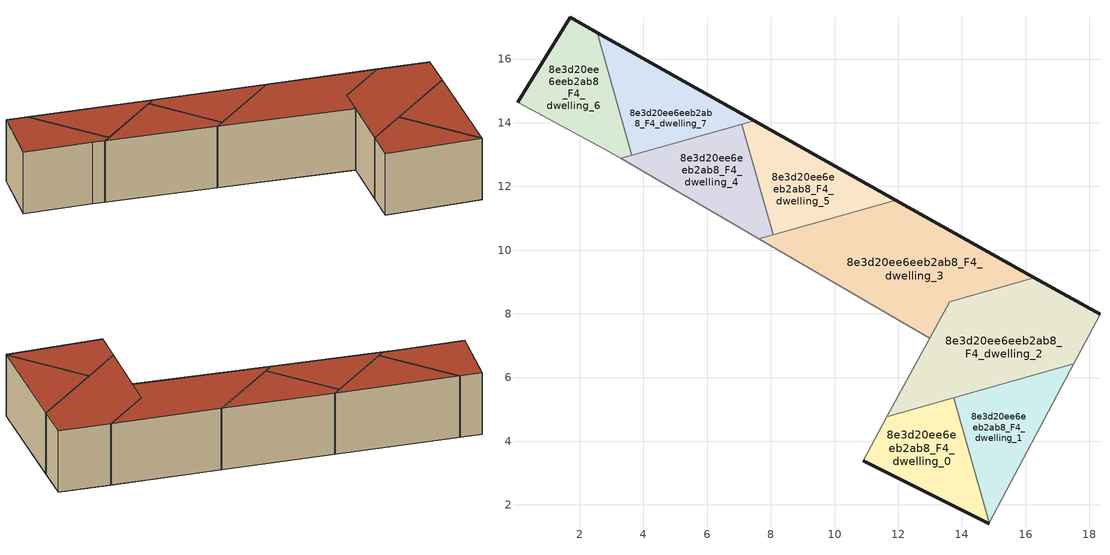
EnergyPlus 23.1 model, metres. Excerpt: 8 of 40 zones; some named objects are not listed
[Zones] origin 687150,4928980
8e3d20ee6eeb2ab8_F4_dwelling_0
 floor to 8e3d20ee6eeb2ab8_F3_dwelling_0 (EU_floor_Construction): 14.85,1.42 14.86,1.43 13.75,5.36 11.65,4.77 10.9,3.39 z12
 wall outside (EU_wall_Construction): 14.85,1.42 10.9,3.39 z12:15
 wall adiabatic (EU_wall_Construction): 14.86,1.43 14.85,1.42 / 10.9,3.39 11.65,4.77 z12:15
 wall to 8e3d20ee6eeb2ab8_F4_dwelling_1 (EU_wall_Construction): 13.75,5.36 14.86,1.43 z12:15
 wall to 8e3d20ee6eeb2ab8_F4_dwelling_2 (EU_wall_Construction): 11.65,4.77 13.75,5.36 z12:15
 roof outside (EU_roof_Construction): 13.75,5.36 14.86,1.43 14.85,1.42 10.9,3.39 11.65,4.77 z15
8e3d20ee6eeb2ab8_F4_dwelling_1
 floor to 8e3d20ee6eeb2ab8_F3_dwelling_1 (EU_floor_Construction): 14.86,1.43 17.51,6.43 13.75,5.36 z12
 wall adiabatic (EU_wall_Construction): 17.51,6.43 14.86,1.43 z12:15
 wall to 8e3d20ee6eeb2ab8_F4_dwelling_2 (EU_wall_Construction): 13.75,5.36 17.51,6.43 z12:15
 roof outside (EU_roof_Construction): 17.51,6.43 14.86,1.43 13.75,5.36 z15
8e3d20ee6eeb2ab8_F4_dwelling_2
 floor to 8e3d20ee6eeb2ab8_F3_dwelling_2 (EU_floor_Construction): 17.51,6.43 18.33,7.99 16.28,9.14 13.62,8.39 11.65,4.77 z12
 wall outside (EU_wall_Construction): 16.28,9.14 18.33,7.99 z12:15
 wall adiabatic (EU_wall_Construction): 11.65,4.77 12.99,7.23 / 18.33,7.99 17.51,6.43 z12:15
 wall to 8e3d20ee6eeb2ab8_F4_dwelling_3 (EU_wall_Construction): 12.99,7.24 13.62,8.39 16.28,9.14 z12:15
 roof outside (EU_roof_Construction): 18.33,7.99 17.51,6.43 11.65,4.77 13.62,8.39 16.28,9.14 z15
8e3d20ee6eeb2ab8_F4_dwelling_3
 floor to 8e3d20ee6eeb2ab8_F3_dwelling_3 (EU_floor_Construction): 16.27,9.14 11.93,11.57 7.63,10.35 12.99,7.24 13.62,8.39 z12
 wall outside (EU_wall_Construction): 11.93,11.57 16.27,9.14 z12:15
 wall adiabatic (EU_wall_Construction): 12.99,7.24 7.63,10.35 z12:15
 wall to 8e3d20ee6eeb2ab8_F4_dwelling_5 (EU_wall_Construction): 8.07,10.48 11.93,11.57 z12:15
 wall to 8e3d20ee6eeb2ab8_F4_dwelling_4 (EU_wall_Construction): 7.63,10.35 8.07,10.48 z12:15
 roof outside (EU_roof_Construction): 16.27,9.14 13.62,8.39 12.99,7.24 7.63,10.35 11.93,11.57 z15
8e3d20ee6eeb2ab8_F4_dwelling_4
 floor to 8e3d20ee6eeb2ab8_F3_dwelling_4 (EU_floor_Construction): 8.07,10.48 7.08,13.96 3.28,12.88 7.63,10.35 z12
 wall adiabatic (EU_wall_Construction): 7.63,10.35 3.28,12.88 z12:15
 wall to 8e3d20ee6eeb2ab8_F4_dwelling_5 (EU_wall_Construction): 7.08,13.96 8.07,10.48 z12:15
 wall to 8e3d20ee6eeb2ab8_F4_dwelling_7 (EU_wall_Construction): 3.64,12.98 7.08,13.96 z12:15
 wall to 8e3d20ee6eeb2ab8_F4_dwelling_6 (EU_wall_Construction): 3.28,12.88 3.64,12.98 z12:15
 roof outside (EU_roof_Construction): 7.08,13.96 8.07,10.48 7.63,10.35 3.28,12.88 z15
8e3d20ee6eeb2ab8_F4_dwelling_5
 floor to 8e3d20ee6eeb2ab8_F3_dwelling_5 (EU_floor_Construction): 11.93,11.57 7.48,14.07 7.08,13.96 8.07,10.48 z12
 wall outside (EU_wall_Construction): 7.48,14.07 11.93,11.57 z12:15
 wall to 8e3d20ee6eeb2ab8_F4_dwelling_7 (EU_wall_Construction): 7.09,13.96 7.48,14.07 z12:15
 roof outside (EU_roof_Construction): 11.93,11.57 8.07,10.48 7.08,13.96 7.48,14.07 z15
8e3d20ee6eeb2ab8_F4_dwelling_6
 floor to 8e3d20ee6eeb2ab8_F3_dwelling_6 (EU_floor_Construction): 3.64,12.98 2.55,16.83 1.7,17.31 0.05,14.65 2.79,13.17 3.28,12.88 z12
 wall outside (EU_wall_Construction): 0.05,14.65 1.7,17.31 2.55,16.83 z12:15
 wall adiabatic (EU_wall_Construction): 3.28,12.88 2.79,13.17 0.05,14.65 z12:15
 wall to 8e3d20ee6eeb2ab8_F4_dwelling_7 (EU_wall_Construction): 2.55,16.83 3.64,12.98 z12:15
 roof outside (EU_roof_Construction): 2.55,16.83 3.64,12.98 3.28,12.88 2.79,13.17 0.05,14.65 1.7,17.31 z15
8e3d20ee6eeb2ab8_F4_dwelling_7
 floor to 8e3d20ee6eeb2ab8_F3_dwelling_7 (EU_floor_Construction): 7.48,14.07 2.55,16.83 3.64,12.98 z12
 wall outside (EU_wall_Construction): 2.55,16.83 7.48,14.07 z12:15
 roof outside (EU_roof_Construction): 7.48,14.07 3.64,12.98 2.55,16.83 z15
[Building]
EU S2 Campaign: North Axis=0; Terrain=City; Solar Distribution=FullExterior
[Site:Location]
Bologna: Latitude=44.5; Longitude=11.25; Time Zone=1; Elevation=37
[SizingPeriod:WeatherFileDays]
AnnualSizingPeriod: Begin Month=1; Begin Day of Month=1; End Month=12; End Day of Month=31; Day of Week for Start Day=Monday; Use Weather File Daylight Saving Period=No; Use Weather File Rain and Snow Indicators=No
[MATERIAL]
EU_InternalMass_Material: Roughness=MediumRough; Thickness=0.1; Conductivity=1; Density=1800; Specific Heat=900; Thermal Absorptance=0.9; Solar Absorptance=0.7; Visible Absorptance=0.7
[MATERIAL:NOMASS] Roughness=MediumRough; Thermal Absorptance=0.9; Solar Absorptance=0.7; Visible Absorptance=0.7
Name | Thermal Resistance
EU_wall_NoMass | 0.890213
EU_roof_NoMass | 0.636128
EU_floor_NoMass | 0.79516
[CONSTRUCTION]
EU_wall_Construction: EU_wall_NoMass
EU_roof_Construction: EU_roof_NoMass
EU_floor_Construction: EU_floor_NoMass
EU_InternalMass_Construction: EU_InternalMass_Material
[ZONE] Type=1; Multiplier=1; Ceiling Height=autocalculate; Floor Area=autocalculate; Part of Total Floor Area=Yes
Name | Volume
8e3d20ee6eeb2ab8_F4_dwelling_0 | 23.9451
8e3d20ee6eeb2ab8_F4_dwelling_1 | 23.9436
8e3d20ee6eeb2ab8_F4_dwelling_2 | 45.3091
8e3d20ee6eeb2ab8_F4_dwelling_3 | 50.4507
8e3d20ee6eeb2ab8_F4_dwelling_4; 8e3d20ee6eeb2ab8_F4_dwelling_6 | 23.9473
8e3d20ee6eeb2ab8_F4_dwelling_5 | 23.9465
8e3d20ee6eeb2ab8_F4_dwelling_7 | 23.9443
[INTERNALMASS] Construction=EU_InternalMass_Construction
Name | Zone or ZoneList | Surface Area
8e3d20ee6eeb2ab8_F4_dwelling_0_EU_InternalMass | 8e3d20ee6eeb2ab8_F4_dwelling_0 | 7.98186
8e3d20ee6eeb2ab8_F4_dwelling_1_EU_InternalMass | 8e3d20ee6eeb2ab8_F4_dwelling_1 | 7.98146
8e3d20ee6eeb2ab8_F4_dwelling_2_EU_InternalMass | 8e3d20ee6eeb2ab8_F4_dwelling_2 | 15.1076
8e3d20ee6eeb2ab8_F4_dwelling_3_EU_InternalMass | 8e3d20ee6eeb2ab8_F4_dwelling_3 | 16.8173
8e3d20ee6eeb2ab8_F4_dwelling_4_EU_InternalMass | 8e3d20ee6eeb2ab8_F4_dwelling_4 | 7.98232
8e3d20ee6eeb2ab8_F4_dwelling_5_EU_InternalMass | 8e3d20ee6eeb2ab8_F4_dwelling_5 | 7.98213
8e3d20ee6eeb2ab8_F4_dwelling_6_EU_InternalMass | 8e3d20ee6eeb2ab8_F4_dwelling_6 | 7.98245
8e3d20ee6eeb2ab8_F4_dwelling_7_EU_InternalMass | 8e3d20ee6eeb2ab8_F4_dwelling_7 | 7.98136
[OTHEREQUIPMENT] Fuel Type=Electricity; Design Level Calculation Method=Watts/Area; Power per Zone Floor Area=1; Fraction Latent=0; Fraction Radiant=0; Fraction Lost=0; Carbon Dioxide Generation Rate=0; EndUse Subcategory=EU_Step8_InternalGains
Name | Zone or ZoneList or Space or SpaceList | Schedule
EU_Step8_InternalGain_8e3d20ee6eeb2ab8_F4_dwelling_0_f000 | 8e3d20ee6eeb2ab8_F4_dwelling_0 | EU_Step8_GainSchedule_8e3d20ee6eeb2ab8_F4_dwelling_0_f000
EU_Step8_InternalGain_8e3d20ee6eeb2ab8_F4_dwelling_1_f000 | 8e3d20ee6eeb2ab8_F4_dwelling_1 | EU_Step8_GainSchedule_8e3d20ee6eeb2ab8_F4_dwelling_1_f000
EU_Step8_InternalGain_8e3d20ee6eeb2ab8_F4_dwelling_2_f000 | 8e3d20ee6eeb2ab8_F4_dwelling_2 | EU_Step8_GainSchedule_8e3d20ee6eeb2ab8_F4_dwelling_2_f000
EU_Step8_InternalGain_8e3d20ee6eeb2ab8_F4_dwelling_3_f000 | 8e3d20ee6eeb2ab8_F4_dwelling_3 | EU_Step8_GainSchedule_8e3d20ee6eeb2ab8_F4_dwelling_3_f000
EU_Step8_InternalGain_8e3d20ee6eeb2ab8_F4_dwelling_4_f000 | 8e3d20ee6eeb2ab8_F4_dwelling_4 | EU_Step8_GainSchedule_8e3d20ee6eeb2ab8_F4_dwelling_4_f000
EU_Step8_InternalGain_8e3d20ee6eeb2ab8_F4_dwelling_5_f000 | 8e3d20ee6eeb2ab8_F4_dwelling_5 | EU_Step8_GainSchedule_8e3d20ee6eeb2ab8_F4_dwelling_5_f000
EU_Step8_InternalGain_8e3d20ee6eeb2ab8_F4_dwelling_6_f000 | 8e3d20ee6eeb2ab8_F4_dwelling_6 | EU_Step8_GainSchedule_8e3d20ee6eeb2ab8_F4_dwelling_6_f000
EU_Step8_InternalGain_8e3d20ee6eeb2ab8_F4_dwelling_7_f000 | 8e3d20ee6eeb2ab8_F4_dwelling_7 | EU_Step8_GainSchedule_8e3d20ee6eeb2ab8_F4_dwelling_7_f000
[ZONEVENTILATION:DESIGNFLOWRATE] Schedule=EU_AlwaysOn; Design Flow Rate Calculation Method=AirChanges/Hour; Air Changes per Hour=0.718634; Ventilation Type=Natural; Fan Pressure Rise=0; Fan Total Efficiency=1; Constant Term Coefficient=1; Temperature Term Coefficient=0; Velocity Term Coefficient=0; Velocity Squared Term Coefficient=0; Minimum Indoor Temperature=-100; Maximum Indoor Temperature=100; Delta Temperature=-100; Minimum Outdoor Temperature=-100; Maximum Outdoor Temperature=100; Maximum Wind Speed=40
Name | Zone or ZoneList or Space or SpaceList
EU_ConstantAir_8e3d20ee6eeb2ab8_F4_dwelling_0 | 8e3d20ee6eeb2ab8_F4_dwelling_0
EU_ConstantAir_8e3d20ee6eeb2ab8_F4_dwelling_1 | 8e3d20ee6eeb2ab8_F4_dwelling_1
EU_ConstantAir_8e3d20ee6eeb2ab8_F4_dwelling_2 | 8e3d20ee6eeb2ab8_F4_dwelling_2
EU_ConstantAir_8e3d20ee6eeb2ab8_F4_dwelling_3 | 8e3d20ee6eeb2ab8_F4_dwelling_3
EU_ConstantAir_8e3d20ee6eeb2ab8_F4_dwelling_4 | 8e3d20ee6eeb2ab8_F4_dwelling_4
EU_ConstantAir_8e3d20ee6eeb2ab8_F4_dwelling_5 | 8e3d20ee6eeb2ab8_F4_dwelling_5
EU_ConstantAir_8e3d20ee6eeb2ab8_F4_dwelling_6 | 8e3d20ee6eeb2ab8_F4_dwelling_6
EU_ConstantAir_8e3d20ee6eeb2ab8_F4_dwelling_7 | 8e3d20ee6eeb2ab8_F4_dwelling_7
[HVACTEMPLATE:ZONE:IDEALLOADSAIRSYSTEM] System Availability Schedule=EU_AlwaysOn; Maximum Heating Supply Air Temperature=50; Minimum Cooling Supply Air Temperature=13; Maximum Heating Supply Air Humidity Ratio=0.0156; Minimum Cooling Supply Air Humidity Ratio=0.0077; Heating Limit=NoLimit; Cooling Limit=NoLimit; Heating Availability Schedule=EU_AlwaysOn; Cooling Availability Schedule=EU_CoolingOff; Dehumidification Control Type=ConstantSensibleHeatRatio; Cooling Sensible Heat Ratio=0.7; Dehumidification Setpoint=60; Humidification Control Type=None; Humidification Setpoint=30; Outdoor Air Method=None; Outdoor Air Flow Rate per Person=0.00944; Outdoor Air Flow Rate per Zone Floor Area=0; Outdoor Air Flow Rate per Zone=0; Demand Controlled Ventilation Type=None; Outdoor Air Economizer Type=NoEconomizer; Heat Recovery Type=None; Sensible Heat Recovery Effectiveness=0.7; Latent Heat Recovery Effectiveness=0.65
Name | Template Thermostat
8e3d20ee6eeb2ab8_F4_dwelling_0 | EU_HeatOnly_8e3d20ee6eeb2ab8_F4_dwelling_0
8e3d20ee6eeb2ab8_F4_dwelling_1 | EU_HeatOnly_8e3d20ee6eeb2ab8_F4_dwelling_1
8e3d20ee6eeb2ab8_F4_dwelling_2 | EU_HeatOnly_8e3d20ee6eeb2ab8_F4_dwelling_2
8e3d20ee6eeb2ab8_F4_dwelling_3 | EU_HeatOnly_8e3d20ee6eeb2ab8_F4_dwelling_3
8e3d20ee6eeb2ab8_F4_dwelling_4 | EU_HeatOnly_8e3d20ee6eeb2ab8_F4_dwelling_4
8e3d20ee6eeb2ab8_F4_dwelling_5 | EU_HeatOnly_8e3d20ee6eeb2ab8_F4_dwelling_5
8e3d20ee6eeb2ab8_F4_dwelling_6 | EU_HeatOnly_8e3d20ee6eeb2ab8_F4_dwelling_6
8e3d20ee6eeb2ab8_F4_dwelling_7 | EU_HeatOnly_8e3d20ee6eeb2ab8_F4_dwelling_7
[SIZING:ZONE] Zone Cooling Design Supply Air Temperature Input Method=SupplyAirTemperature; Zone Cooling Design Supply Air Temperature=13; Zone Heating Design Supply Air Temperature Input Method=SupplyAirTemperature; Zone Heating Design Supply Air Temperature=50; Zone Cooling Design Supply Air Humidity Ratio=0.008; Zone Heating Design Supply Air Humidity Ratio=0.008; Cooling Design Air Flow Method=DesignDay; Cooling Design Air Flow Rate=0; Cooling Minimum Air Flow per Zone Floor Area=0.000762; Cooling Minimum Air Flow=0; Cooling Minimum Air Flow Fraction=0.2; Heating Design Air Flow Method=DesignDay; Heating Design Air Flow Rate=0; Heating Maximum Air Flow per Zone Floor Area=0.002032; Heating Maximum Air Flow=0.141576; Heating Maximum Air Flow Fraction=0.3; Account for Dedicated Outdoor Air System=No; Dedicated Outdoor Air System Control Strategy=NeutralSupplyAir; Dedicated Outdoor Air Low Setpoint Temperature for Design=autosize; Dedicated Outdoor Air High Setpoint Temperature for Design=autosize; Zone Load Sizing Method=Sensible Load Only No Latent Load; Zone Latent Cooling Design Supply Air Humidity Ratio Input Method=HumidityRatioDifference; Zone Cooling Design Supply Air Humidity Ratio Difference=0.005; Zone Latent Heating Design Supply Air Humidity Ratio Input Method=HumidityRatioDifference; Zone Humidification Design Supply Air Humidity Ratio Difference=0.005
8e3d20ee6eeb2ab8_F4_dwelling_0; 8e3d20ee6eeb2ab8_F4_dwelling_1; 8e3d20ee6eeb2ab8_F4_dwelling_2; 8e3d20ee6eeb2ab8_F4_dwelling_3; 8e3d20ee6eeb2ab8_F4_dwelling_4; 8e3d20ee6eeb2ab8_F4_dwelling_5; 8e3d20ee6eeb2ab8_F4_dwelling_6; 8e3d20ee6eeb2ab8_F4_dwelling_7
[SCHEDULE:CONSTANT]
Name | Hourly Value
EU_AlwaysOn | 1
EU_CoolingOff | 0
[SCHEDULE:FILE] Column Number=1; Rows to Skip at Top=0; Number of Hours of Data=8760; Column Separator=Comma; Interpolate to Timestep=No; Minutes per Item=60; Adjust Schedule for Daylight Savings=Yes
Name | File
EU_Step8_GainSchedule_8e3d20ee6eeb2ab8_F4_dwelling_0_f000 | ../../schedules/8e3d20ee6eeb2ab8/8e3d20ee6eeb2ab8_F4_dwelling_0_f000_gain.csv
EU_Step8_GainSchedule_8e3d20ee6eeb2ab8_F4_dwelling_1_f000 | ../../schedules/8e3d20ee6eeb2ab8/8e3d20ee6eeb2ab8_F4_dwelling_1_f000_gain.csv
EU_Step8_GainSchedule_8e3d20ee6eeb2ab8_F4_dwelling_2_f000 | ../../schedules/8e3d20ee6eeb2ab8/8e3d20ee6eeb2ab8_F4_dwelling_2_f000_gain.csv
EU_Step8_GainSchedule_8e3d20ee6eeb2ab8_F4_dwelling_3_f000 | ../../schedules/8e3d20ee6eeb2ab8/8e3d20ee6eeb2ab8_F4_dwelling_3_f000_gain.csv
EU_Step8_GainSchedule_8e3d20ee6eeb2ab8_F4_dwelling_4_f000 | ../../schedules/8e3d20ee6eeb2ab8/8e3d20ee6eeb2ab8_F4_dwelling_4_f000_gain.csv
EU_Step8_GainSchedule_8e3d20ee6eeb2ab8_F4_dwelling_5_f000 | ../../schedules/8e3d20ee6eeb2ab8/8e3d20ee6eeb2ab8_F4_dwelling_5_f000_gain.csv
EU_Step8_GainSchedule_8e3d20ee6eeb2ab8_F4_dwelling_6_f000 | ../../schedules/8e3d20ee6eeb2ab8/8e3d20ee6eeb2ab8_F4_dwelling_6_f000_gain.csv
EU_Step8_GainSchedule_8e3d20ee6eeb2ab8_F4_dwelling_7_f000 | ../../schedules/8e3d20ee6eeb2ab8/8e3d20ee6eeb2ab8_F4_dwelling_7_f000_gain.csv
